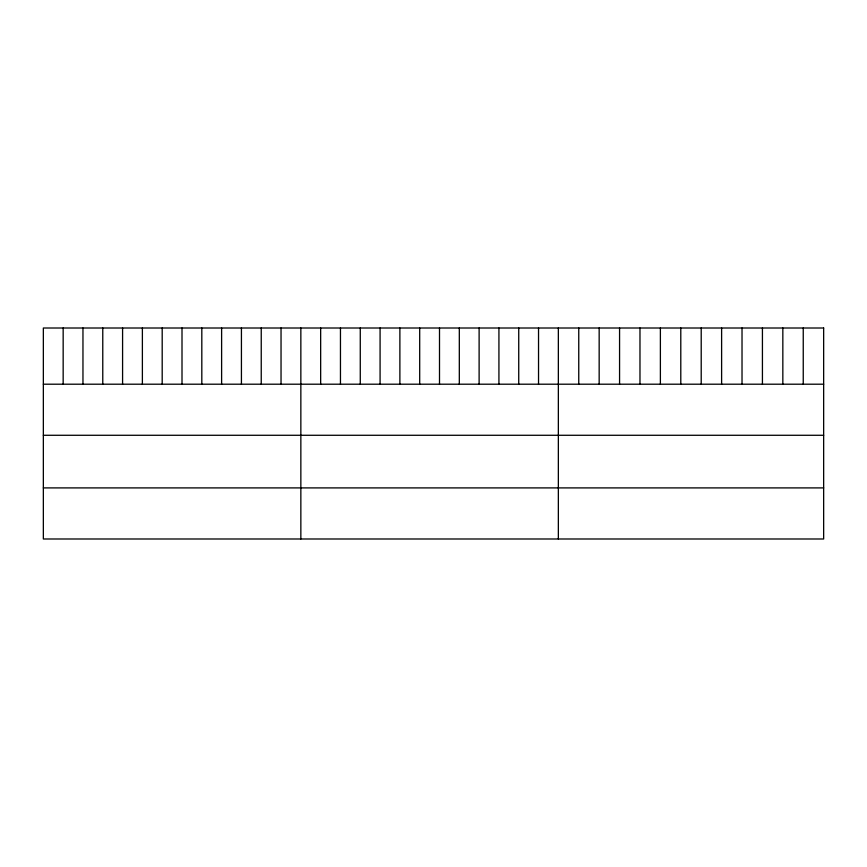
<?xml version="1.0" encoding="UTF-8"?>
<svg xmlns="http://www.w3.org/2000/svg" width="867" height="867" viewBox="0 0 867 867"><rect width="100%" height="100%" fill="white"/><g stroke="black" fill="none" stroke-linecap="round" stroke-linejoin="round"><path stroke-width="1.3" d="M43.35 384.2L823.65 384.2M43.35 435.277L823.65 435.277M43.35 487.904L823.65 487.904M803.243 328.008L803.243 384.2M782.836 328.008L782.836 384.2M762.429 328.008L762.429 384.2M742.022 328.008L742.022 384.2M721.615 328.008L721.615 384.2M701.208 328.008L701.208 384.2M680.79 328.008L680.79 384.2M660.383 328.008L660.383 384.2M639.976 328.008L639.976 384.2M619.569 328.008L619.569 384.2M599.162 328.008L599.162 384.2M578.755 328.008L578.755 384.2M558.348 328.008L558.348 538.992M538.537 328.008L538.537 384.2M518.737 328.008L518.737 384.2M498.926 328.008L498.926 384.2M479.115 328.008L479.115 384.2M459.315 328.008L459.315 384.2M439.504 328.008L439.504 384.2M419.693 328.008L419.693 384.2M399.882 328.008L399.882 384.2M380.082 328.008L380.082 384.2M360.271 328.008L360.271 384.2M340.46 328.008L340.46 384.2M320.66 328.008L320.66 384.2M300.849 328.008L300.849 538.992M281.038 328.008L281.038 384.2M261.238 328.008L261.238 384.2M241.427 328.008L241.427 384.2M221.616 328.008L221.616 384.2M201.816 328.008L201.816 384.2M182.005 328.008L182.005 384.2M162.194 328.008L162.194 384.2M142.383 328.008L142.383 384.2M122.583 328.008L122.583 384.2M102.772 328.008L102.772 384.2M82.961 328.008L82.961 384.2M63.161 328.008L63.161 384.2M823.65 328.008L43.35 328.008L43.35 538.992L823.65 538.992L823.65 328.008"/></g></svg>
